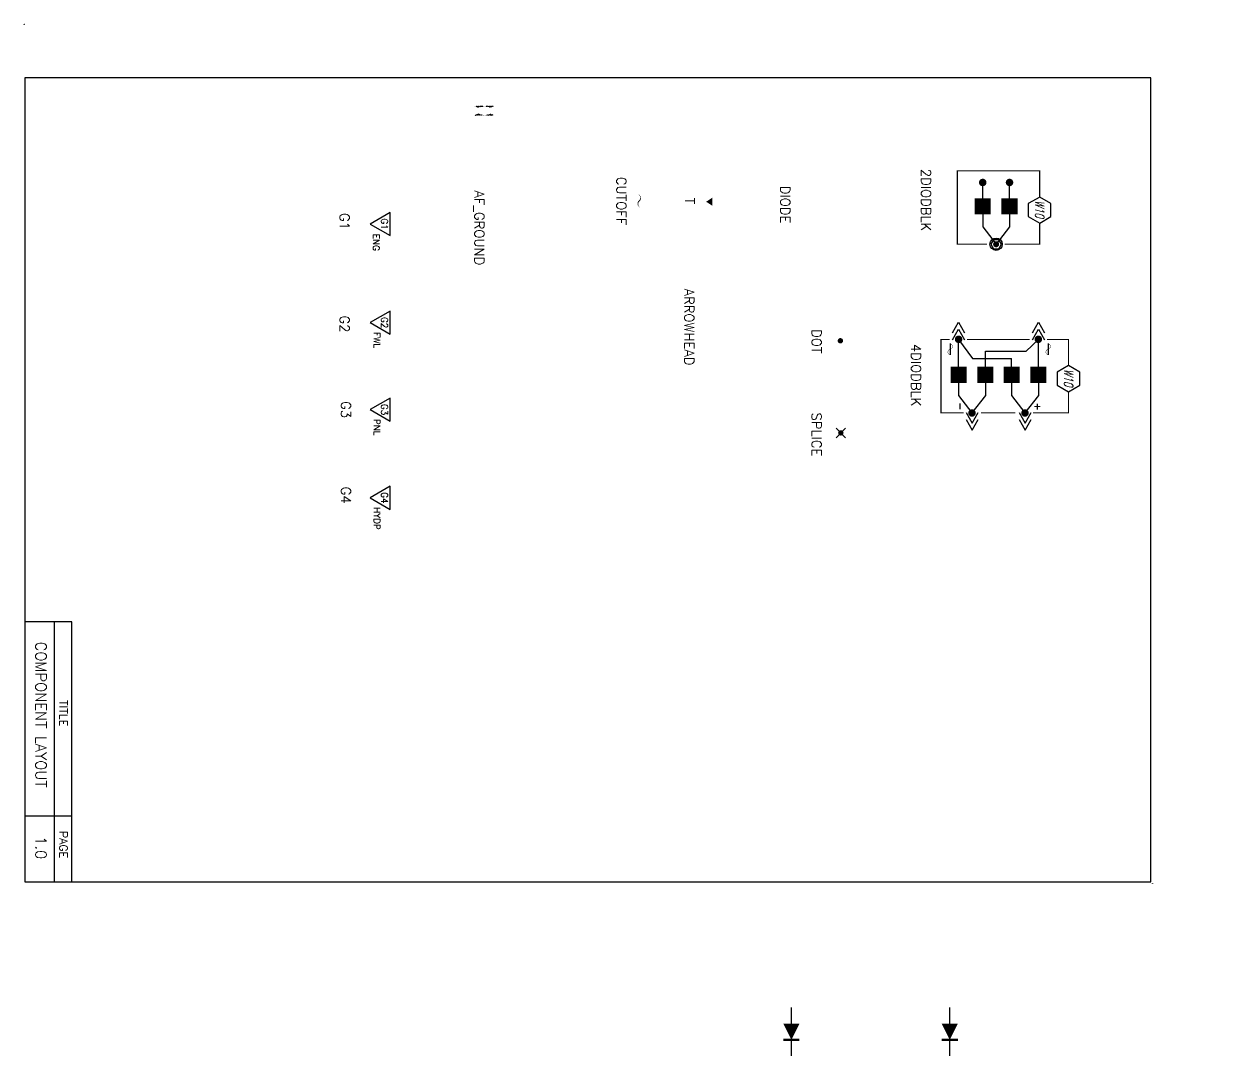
# Model space of a CAD drawing. Extents: x -55 to 73, y -33 to 52.
# Drawn here: x 6.14 to 17.4, y 0.21 to 9.84 of the extents above; entities that cross this region are included whole.
import ezdxf
from ezdxf.enums import TextEntityAlignment as Align

# ---------------------------------------------------------------- set-up
doc = ezdxf.new("R2010")
doc.units = 0
doc.layers.get('0').update_dxf_attribs({"linetype": 'CONTINUOUS'})
doc.styles.get("Standard").update_dxf_attribs({"font": 'romans.shx'})

# ---------------------------------------------------------------- blocks, each defined once
blk = doc.blocks.new('BORDER')
at = {"color": 0}
for p, q in [((0.443, -5.575), (0.005, -5.575)), ((0.281, -8), (0.281, -5.575)), ((0.443, -8), (0.443, -5.575)), ((0.443, -7.385), (0.005, -7.385))]:
    blk.add_line(p, q, dxfattribs=at)
blk.add_lwpolyline([(0.005, -8), (10.505, -8), (10.505, -0.5), (0.005, -0.5)], close=True, dxfattribs=at)
for centre in [(0, 0), (10.52, -8.016)]:
    blk.add_circle(centre, 0.001, dxfattribs=at)
for s, height, p in [('COMPONENT LAYOUT', 0.1, (0.106, -6.44)), ('TITLE', 0.075, (0.328, -6.425)), ('TITLE', 0.075, (0.328, -6.425)), ('PAGE', 0.075, (0.328, -7.651)), ('PAGE', 0.075, (0.328, -7.651)), ('1.0', 0.1, (0.106, -7.681))]:
    blk.add_text(s, height=height, rotation=270, dxfattribs=at).set_placement(p, align=Align.CENTER)
blk = doc.blocks.new('2DIODBLK')
at = {"color": 0}
for p, q in [((-0.43, 0.125), (-0.577, 0.125)), ((-0.279, 0.125), (-0.164, 0.125)), ((-0.164, 0.125), (0, 0)), ((-0.164, -0.125), (0, 0)), ((-0.43, -0.125), (-0.577, -0.125)), ((-0.279, -0.125), (-0.164, -0.125))]:
    blk.add_line(p, q, dxfattribs=at)
for points in [[(-0.38, 0.511), (-0.441, 0.406), (-0.38, 0.3), (-0.258, 0.3), (-0.197, 0.406), (-0.258, 0.511)], [(0.043, 0.025), (0, 0.05), (-0.043, 0.025), (-0.043, -0.025), (0, -0.05), (0.043, -0.025)]]:
    blk.add_lwpolyline(points, close=True, dxfattribs=at)
at = {"color": 0, "const_width": 0.01}
for points in [[(0, -0.086), (0, -0.362), (-0.686, -0.362), (-0.686, 0.406), (-0.441, 0.406)], [(-0.197, 0.406), (0, 0.406), (0, 0.081)]]:
    blk.add_lwpolyline(points, dxfattribs=at)
at = {"color": 0}
for points, const_width in [([(-0.594, 0.125, 1), (-0.559, 0.125, 1)], 0.035), ([(-0.014, 0, 1), (0.014, 0, 1)], 0.028), ([(-0.594, -0.125, 1), (-0.559, -0.125, 1)], 0.035)]:
    blk.add_lwpolyline(points, format="xyb", close=True, dxfattribs=dict(at, const_width=const_width))
for points in [[(-0.279, 0.125, 0.15, 0.15, 0), (-0.302, 0.125, 0, 0.15, 0), (-0.43, 0.125, 0.15, 0.15, 0)], [(-0.279, -0.125, 0.15, 0.15, 0), (-0.302, -0.125, 0, 0.15, 0), (-0.43, -0.125, 0.15, 0.15, 0)]]:
    blk.add_lwpolyline(points, format="xyseb", dxfattribs=at)
blk.add_circle((0, 0), 0.0577, dxfattribs=at)
at = {"color": 0, "oblique": 15, "width": 0.7}
blk.add_text('W10', height=0.0844, dxfattribs=at).set_placement((-0.329, 0.364), align=Align.CENTER)
blk = doc.blocks.new('DOT')
at = {"color": 0, "const_width": 0.025}
blk.add_lwpolyline([(-0.0125, 0, 1), (0.0125, 0, 1)], format="xyb", close=True, dxfattribs=at)
blk = doc.blocks.new('SPLICE')
at = {"color": 0}
for p, q in [((-0.045, -0.045), (0.045, 0.045)), ((0.045, -0.045), (-0.045, 0.045))]:
    blk.add_line(p, q, dxfattribs=at)
blk.add_blockref('DOT', (0, 0), dxfattribs=at)
blk = doc.blocks.new('T')
at = {"color": 0}
blk.add_lwpolyline([(0, 0, 0.075, 0, 0), (0, -0.058, 0, 0, 0)], format="xyseb", dxfattribs=at)
blk = doc.blocks.new('CUTOFF')
at = {"color": 0}
blk.add_lwpolyline([(-0.064, -0.015, 0, 0.01, -0.59188), (0, 0, 0.01, 0, 0.59188), (0.064, 0.015, 0, 0, 0.59188)], format="xyseb", dxfattribs=at)
blk = doc.blocks.new('G1')
at = {"color": 0}
blk.add_lwpolyline([(-0.108, 0), (0, -0.187), (0.108, 0)], close=True, dxfattribs=at)
blk.add_text('G1', height=0.06, dxfattribs=at).set_placement((0, -0.084), align=Align.CENTER)
blk.add_text('ENG', height=0.06, dxfattribs=at).set_placement((0.091, -0.161))
blk = doc.blocks.new('G2')
at = {"color": 0}
blk.add_lwpolyline([(-0.108, 0), (0, -0.187), (0.108, 0)], close=True, dxfattribs=at)
blk.add_text('G2', height=0.06, dxfattribs=at).set_placement((0, -0.084), align=Align.CENTER)
blk.add_text('FWL', height=0.06, dxfattribs=at).set_placement((0.087, -0.154))
blk = doc.blocks.new('G3')
at = {"color": 0}
blk.add_lwpolyline([(-0.108, 0), (0, -0.187), (0.108, 0)], close=True, dxfattribs=at)
blk.add_text('G3', height=0.06, dxfattribs=at).set_placement((0, -0.084), align=Align.CENTER)
blk.add_text('PNL', height=0.06, dxfattribs=at).set_placement((0.087, -0.154))
blk = doc.blocks.new('G4')
at = {"color": 0}
blk.add_lwpolyline([(-0.108, 0), (0, -0.187), (0.108, 0)], close=True, dxfattribs=at)
blk.add_text('G4', height=0.06, dxfattribs=at).set_placement((0, -0.084), align=Align.CENTER)
blk.add_text('HYDP', height=0.06, dxfattribs=at).set_placement((0.087, -0.154))
blk = doc.blocks.new('SPADTERM')
at = {"color": 0}
for p, q in [((0, 0), (-0.098, 0.056)), ((-0.098, -0.056), (0, 0)), ((0.065, 0), (-0.033, 0.056)), ((-0.033, -0.056), (0.065, 0))]:
    blk.add_line(p, q, dxfattribs=at)
blk = doc.blocks.new('4DIODBLK')
at = {"color": 0}
for p, q in [((0.2, 0.09), (0.305, 0.089)), ((0.416, -0.002), (0.16, -0.002)), ((0.269, -0.116), (0.16, -0.002)), ((0.567, -0.002), (0.682, -0.002)), ((0.682, -0.002), (0.846, -0.127)), ((0.269, -0.496), (0.269, -0.116)), ((0.682, -0.252), (0.846, -0.127)), ((0.416, -0.252), (0.339, -0.252)), ((0.339, -0.615), (0.339, -0.252)), ((0.567, -0.252), (0.682, -0.252)), ((0.416, -0.496), (0.269, -0.496)), ((0.567, -0.496), (0.682, -0.496)), ((0.682, -0.496), (0.846, -0.621)), ((0.16, -0.746), (0.339, -0.615)), ((0.682, -0.746), (0.846, -0.621)), ((0.416, -0.746), (0.16, -0.746)), ((0.567, -0.746), (0.682, -0.746)), ((0.2, -0.824), (0.305, -0.825))]:
    blk.add_line(p, q, dxfattribs=at)
blk.add_lwpolyline([(0.466, 0.385), (0.405, 0.279), (0.466, 0.174), (0.588, 0.174), (0.649, 0.279), (0.588, 0.385)], close=True, dxfattribs=at)
at = {"color": 0, "const_width": 0.01}
for points in [[(0.16, 0.079), (0.16, 0.279), (0.405, 0.279)], [(0.649, 0.279), (0.846, 0.279), (0.846, -0.051)], [(0.787, 0.016), (0.787, -0.04)], [(0.16, -0.667), (0.16, -0.082)], [(0.759, -0.012), (0.815, -0.012)], [(0.846, -0.216), (0.846, -0.537)], [(0.846, -0.621), (0.846, -0.627)], [(0.846, -0.699), (0.846, -0.91), (0.16, -0.91), (0.16, -0.828)], [(0.756, -0.733), (0.812, -0.733)]]:
    blk.add_lwpolyline(points, dxfattribs=at)
at = {"color": 0, "const_width": 0.035}
for points in [[(0.142, -0.002, 1), (0.177, -0.002, 1)], [(0.829, -0.127, 1), (0.864, -0.127, 1)], [(0.829, -0.621, 1), (0.864, -0.621, 1)], [(0.142, -0.746, 1), (0.177, -0.746, 1)]]:
    blk.add_lwpolyline(points, format="xyb", close=True, dxfattribs=at)
at = {"color": 0, "const_width": 0.0036}
for points in [[(0.305, 0.089, -0.791418), (0.252, 0.089, 0.791418), (0.2, 0.09, 0.791418)], [(0.305, -0.825, -0.791418), (0.252, -0.824, 0.791418), (0.2, -0.824, 0.791418)]]:
    blk.add_lwpolyline(points, format="xyb", dxfattribs=at)
at = {"color": 0}
for points in [[(0.567, -0.002, 0.15, 0.15, 0), (0.544, -0.002, 0, 0.15, 0), (0.416, -0.002, 0.15, 0.15, 0)], [(0.567, -0.252, 0.15, 0.15, 0), (0.544, -0.252, 0, 0.15, 0), (0.416, -0.252, 0.15, 0.15, 0)], [(0.416, -0.496, 0.15, 0.15, 0), (0.44, -0.496, 0, 0.15, 0), (0.567, -0.496, 0.15, 0.15, 0)], [(0.416, -0.746, 0.15, 0.15, 0), (0.44, -0.746, 0, 0.15, 0), (0.567, -0.746, 0.15, 0.15, 0)]]:
    blk.add_lwpolyline(points, format="xyseb", dxfattribs=at)
at = {"color": 0, "xscale": -1}
for p in [(0.065, 0), (0.065, -0.747)]:
    blk.add_blockref('SPADTERM', p, dxfattribs=at)
at = {"color": 0}
for p in [(0.941, -0.125), (0.941, -0.62)]:
    blk.add_blockref('SPADTERM', p, dxfattribs=at)
at = {"color": 0, "oblique": 15, "width": 0.7}
blk.add_text('W10', height=0.0844, dxfattribs=at).set_placement((0.517, 0.237), align=Align.CENTER)
blk = doc.blocks.new('*X')
at = {"color": 0}
for p, q in [((27.128, -42.253), (27.128, -42.252)), ((27.128, -42.266), (27.13, -42.263)), ((27.128, -42.27), (27.131, -42.267)), ((27.128, -42.275), (27.132, -42.27)), ((27.128, -42.288), (27.136, -42.28)), ((27.128, -42.301), (27.14, -42.289)), ((27.128, -42.306), (27.142, -42.292)), ((27.128, -42.31), (27.144, -42.294)), ((27.128, -42.323), (27.149, -42.302)), ((27.128, -42.337), (27.146, -42.318)), ((27.128, -42.341), (27.144, -42.325)), ((27.128, -42.345), (27.142, -42.331)), ((27.128, -42.359), (27.137, -42.349)), ((27.128, -42.372), (27.134, -42.366)), ((27.128, -42.376), (27.133, -42.371)), ((27.128, -42.381), (27.132, -42.377)), ((27.128, -42.394), (27.13, -42.392)), ((27.128, -42.407), (27.129, -42.406)), ((27.128, -42.412), (27.128, -42.411)), ((27.128, -42.416), (27.128, -42.416)), ((27.128, -42.429), (27.128, -42.429)), ((27.128, -42.443), (27.128, -42.442)), ((27.128, -42.447), (27.128, -42.447)), ((27.128, -42.451), (27.128, -42.451)), ((27.283, -42.309), (27.304, -42.288)), ((27.286, -42.319), (27.304, -42.301)), ((27.288, -42.323), (27.304, -42.306)), ((27.289, -42.326), (27.304, -42.31)), ((27.292, -42.336), (27.304, -42.324)), ((27.294, -42.286), (27.304, -42.275)), ((27.294, -42.347), (27.304, -42.337)), ((27.295, -42.35), (27.304, -42.341)), ((27.296, -42.354), (27.304, -42.346)), ((27.297, -42.278), (27.304, -42.271)), ((27.298, -42.365), (27.304, -42.359)), ((27.3, -42.271), (27.304, -42.266)), ((27.3, -42.376), (27.304, -42.372)), ((27.301, -42.38), (27.304, -42.377)), ((27.301, -42.384), (27.304, -42.381)), ((27.303, -42.396), (27.304, -42.394)), ((27.304, -42.254), (27.304, -42.253)), ((27.304, -42.408), (27.304, -42.408)), ((27.304, -42.412), (27.304, -42.412)), ((27.304, -42.417), (27.304, -42.416)), ((27.304, -42.43), (27.304, -42.43)), ((27.304, -42.443), (27.304, -42.443)), ((27.304, -42.448), (27.304, -42.447)), ((27.304, -42.452), (27.304, -42.452)), ((27.128, -42.465), (27.129, -42.463)), ((27.128, -42.478), (27.13, -42.475)), ((27.128, -42.482), (27.131, -42.479)), ((27.128, -42.487), (27.131, -42.483)), ((27.128, -42.5), (27.133, -42.495)), ((27.128, -42.513), (27.135, -42.506)), ((27.128, -42.518), (27.136, -42.509)), ((27.128, -42.522), (27.137, -42.513)), ((27.128, -42.535), (27.14, -42.524)), ((27.128, -42.549), (27.143, -42.534)), ((27.128, -42.553), (27.144, -42.537)), ((27.128, -42.558), (27.145, -42.541)), ((27.128, -42.571), (27.148, -42.551)), ((27.128, -42.584), (27.146, -42.566)), ((27.128, -42.588), (27.139, -42.577)), ((27.128, -42.593), (27.135, -42.585)), ((27.128, -42.606), (27.13, -42.604)), ((27.128, -42.619), (27.128, -42.619)), ((27.282, -42.558), (27.304, -42.536)), ((27.287, -42.567), (27.304, -42.549)), ((27.288, -42.538), (27.304, -42.522)), ((27.288, -42.569), (27.304, -42.553)), ((27.29, -42.532), (27.304, -42.518)), ((27.29, -42.572), (27.304, -42.558)), ((27.292, -42.526), (27.304, -42.514)), ((27.295, -42.581), (27.304, -42.571)), ((27.296, -42.508), (27.304, -42.5)), ((27.299, -42.492), (27.304, -42.487)), ((27.299, -42.59), (27.304, -42.584)), ((27.3, -42.487), (27.304, -42.483)), ((27.3, -42.593), (27.304, -42.589)), ((27.301, -42.482), (27.304, -42.478)), ((27.301, -42.597), (27.304, -42.593)), ((27.303, -42.467), (27.304, -42.465)), ((27.303, -42.608), (27.304, -42.606)), ((27.304, -42.62), (27.304, -42.62))]:
    blk.add_line(p, q, dxfattribs=at)
blk = doc.blocks.new('ISODIODE')
at = {"color": 0, "xscale": 0.48, "yscale": 0.48, "zscale": 0.48}
blk.add_blockref('*X', (-5.692, 4.948), dxfattribs=at)
blk.add_blockref('*X', (-5.692, 4.948), dxfattribs=at)
blk = doc.blocks.new('DIODE')
at = {"color": 0}
blk.add_line((5.4, 6.6), (5.4, 6.15), dxfattribs=at)
at = {"color": 0, "const_width": 0.02}
blk.add_lwpolyline([(5.475, 6.45), (5.325, 6.45)], dxfattribs=at)
at = {"color": 0}
blk.add_lwpolyline([(5.4, 6.45, 0, 0.15, 0), (5.4, 6.3, 0.15, 0.15, 0)], format="xyseb", dxfattribs=at)
blk = doc.blocks.new('MAC_SRVO')
at = {"color": 0}
for p, q in [((0.734, 0.604), (0.734, -2.491)), ((0.885, 0.604), (0.734, 0.604)), ((1.903, 0.513), (1.455, 0.513)), ((1.455, 0.513), (1.455, 0)), ((1.903, 0.341), (1.903, 0.513)), ((1.828, 0.304), (1.903, 0.341)), ((1.752, 0.29), (1.752, 0.109)), ((1.978, 0.229), (1.828, 0.304)), ((1.828, 0.154), (1.978, 0.229)), ((1.828, 0.154), (1.978, 0.079)), ((0, 0), (0.098, 0.056)), ((0.098, -0.056), (0, 0)), ((0.065, 0), (0.163, 0.056)), ((0.163, -0.056), (0.065, 0)), ((0.247, 0), (0.065, 0)), ((0.734, 0), (0.459, 0)), ((1.455, 0), (0.885, 0)), ((1.603, 0.004), (1.603, -0.15)), ((1.716, 0.004), (1.603, 0.004)), ((1.978, 0.079), (1.828, 0.004)), ((1.828, 0.004), (1.978, -0.071)), ((0, -0.15), (0.098, -0.094)), ((0.065, -0.15), (0.163, -0.094)), ((1.978, -0.071), (1.828, -0.146)), ((0.098, -0.206), (0, -0.15)), ((0.163, -0.206), (0.065, -0.15)), ((0.247, -0.15), (0.065, -0.15)), ((0.734, -0.15), (0.448, -0.15)), ((1.603, -0.15), (0.885, -0.15)), ((1.828, -0.146), (1.903, -0.184)), ((1.903, -0.184), (1.903, -0.3)), ((0, -0.3), (0.098, -0.244)), ((0.098, -0.356), (0, -0.3)), ((0.065, -0.3), (0.163, -0.244)), ((0.163, -0.356), (0.065, -0.3)), ((0.251, -0.3), (0.065, -0.3)), ((0.734, -0.3), (0.446, -0.3)), ((1.903, -0.3), (0.885, -0.3)), ((1.77, -0.485), (1.187, -0.485)), ((1.469, -0.801), (1.469, -0.574)), ((0.969, -0.695), (0.969, -1.873)), ((1.219, -0.695), (0.969, -0.695)), ((1.219, -0.695), (1.069, -0.815)), ((1.333, -0.695), (1.219, -0.695)), ((1.333, -0.734), (1.333, -0.695)), ((1.069, -0.815), (1.069, -1.108)), ((1.636, -0.845), (1.713, -0.845)), ((1.698, -0.845), (1.835, -0.986)), ((1.698, -0.845), (1.985, -0.845)), ((1.985, -0.845), (1.985, -1.258)), ((1.835, -0.986), (1.835, -1.108)), ((1.835, -1.108), (1.069, -1.108)), ((1.137, -1.587), (1.137, -1.258)), ((1.985, -1.258), (1.137, -1.258)), ((1.23, -1.537), (1.23, -1.637)), ((1.326, -1.537), (1.23, -1.537)), ((1.784, -1.537), (1.689, -1.537)), ((1.784, -1.537), (1.784, -1.637)), ((1.23, -1.587), (1.137, -1.587)), ((1.326, -1.637), (1.23, -1.637)), ((1.784, -1.637), (1.689, -1.637)), ((1.784, -1.587), (1.985, -1.587)), ((1.985, -1.587), (1.985, -2.322)), ((-0.075, -1.874), (0.023, -1.818)), ((0.023, -1.931), (-0.075, -1.874)), ((-0.01, -1.874), (0.088, -1.818)), ((0.088, -1.931), (-0.01, -1.874)), ((-0.01, -1.874), (0.06, -1.874)), ((0.734, -1.873), (0.262, -1.873)), ((0.969, -1.873), (0.885, -1.873)), ((1.77, -1.962), (1.187, -1.962)), ((-0.075, -2.174), (0.023, -2.118)), ((-0.01, -2.174), (0.088, -2.118)), ((1.469, -2.278), (1.469, -2.046)), ((0.023, -2.231), (-0.075, -2.174)), ((0.088, -2.231), (-0.01, -2.174)), ((-0.01, -2.174), (0.06, -2.174)), ((0.734, -2.173), (0.262, -2.173)), ((0.885, -2.173), (1.219, -2.173)), ((1.219, -2.173), (0.885, -2.173)), ((1.219, -2.173), (1.069, -2.292)), ((1.333, -2.173), (1.219, -2.173)), ((1.333, -2.211), (1.333, -2.173)), ((1.069, -2.292), (1.069, -2.585)), ((1.636, -2.322), (1.713, -2.322)), ((1.698, -2.322), (1.985, -2.322)), ((1.698, -2.322), (1.835, -2.463)), ((1.835, -2.463), (1.835, -2.585)), ((0.885, -2.491), (0.734, -2.491)), ((1.835, -2.585), (1.069, -2.585))]:
    blk.add_line(p, q, dxfattribs=at)
at = {"color": 0, "const_width": 0.006}
for points in [[(1.128, 0.786), (0.945, 0.786, 0.414214), (0.885, 0.726), (0.885, -2.636, 0.414214), (0.945, -2.696), (2.008, -2.696, 0.414214), (2.068, -2.636), (2.068, 0.726, 0.414214), (2.008, 0.786)], [(2.008, 0.786), (1.072, 0.786, 0.086864)]]:
    blk.add_lwpolyline(points, format="xyb", dxfattribs=at)
at = {"color": 0}
for points in [[(1.752, 0.393, 0, 0.07, 0), (1.752, 0.29, 0.07, 0.07, 0)], [(1.469, -0.637, 0, 0.07, 0), (1.469, -0.534, 0.07, 0.07, 0)], [(1.333, -0.734, 0.05, 0, 0), (1.333, -0.777, 0, 0, 0)], [(1.469, -2.111, 0, 0.07, 0), (1.469, -2.009, 0.07, 0.07, 0)], [(1.333, -2.211, 0.05, 0, 0), (1.333, -2.254, 0, 0, 0)]]:
    blk.add_lwpolyline(points, format="xyseb", dxfattribs=at)
for points, const_width in [([(1.234, -0.695, -1), (1.204, -0.695, -1)], 0.03), ([(1.644, -0.851, -1), (1.627, -0.84, -1)], 0.02), ([(1.713, -0.845, -1), (1.683, -0.845, -1)], 0.03), ([(1.234, -2.173, -1), (1.204, -2.173, -1)], 0.03), ([(1.644, -2.328, -1), (1.627, -2.317, -1)], 0.02), ([(1.713, -2.322, -1), (1.683, -2.322, -1)], 0.03)]:
    blk.add_lwpolyline(points, format="xyb", close=True, dxfattribs=dict(at, const_width=const_width))
at = {"color": 0, "const_width": 0.011}
for points in [[(1.424, -0.612), (1.219, -0.612), (1.219, -0.637)], [(1.698, -0.789), (1.698, -0.612), (1.541, -0.612)], [(1.698, -0.898), (1.698, -0.956), (1.219, -0.956), (1.219, -0.757)], [(1.636, -0.845), (1.301, -0.777)], [(1.424, -2.089), (1.219, -2.089), (1.219, -2.114)], [(1.698, -2.266), (1.698, -2.089), (1.541, -2.089)], [(1.698, -2.375), (1.698, -2.433), (1.219, -2.433), (1.219, -2.234)], [(1.636, -2.322), (1.301, -2.254)]]:
    blk.add_lwpolyline(points, dxfattribs=at)
at = {"color": 0}
blk.add_circle((1.507, -1.587), 0.189, dxfattribs=at)
for points in [[(1.828, 0.004), (1.716, -0.034), (1.716, 0.041), (1.828, 0.004)], [(1.716, -0.034), (1.828, 0.004), (1.716, 0.041)]]:
    blk.add_solid(points, dxfattribs=at)
at = {"color": 0, "rotation": 270}
for p in [(1.52, -1.108), (1.52, -2.585)]:
    blk.add_blockref('DIODE', p, dxfattribs=at)
at = {"color": 0}
for s, p in [('ACTUATOR', (1.08, 0.381)), ('ROLL TRIM', (1.176, 0.381)), ('RET', (1.652, 0.173))]:
    blk.add_text(s, height=0.06, rotation=270, dxfattribs=at).set_placement(p, align=Align.CENTER)
for s, p in [('ORN', (0.258, -0.032)), ('GRN', (0.258, -0.182)), ('BLU', (0.258, -0.332)), ('WHT', (0.07, -1.911)), ('WHT', (0.07, -2.211))]:
    blk.add_text(s, height=0.06, dxfattribs=at).set_placement(p)
for s, height, p in [('5K', 0.06, (1.716, -0.173)), ('EXTEND LIMIT', 0.06, (1.481, -0.468)), ('PM', 0.1, (1.503, -1.636)), ('RETRACT LIMIT', 0.06, (1.481, -1.933))]:
    blk.add_text(s, height=height, dxfattribs=at).set_placement(p, align=Align.CENTER)

msp = doc.modelspace()

# ---------------------------------------------------------------- block references
at = {"color": 0, "rotation": 270}
for name, p in [('ISODIODE', (25.846, 16.402)), ('2DIODBLK', (15.199, 7.783)), ('MAC_SRVO', (21.275, 8.333)), ('CUTOFF', (11.871, 8.187)), ('T', (12.553, 8.18)), ('G1', (9.55, 7.972)), ('G2', (9.55, 7.052)), ('4DIODBLK', (15.595, 7.056)), ('DOT', (13.747, 6.883)), ('G3', (9.55, 6.241)), ('SPLICE', (13.751, 6.024)), ('G4', (9.55, 5.418))]:
    msp.add_blockref(name, p, dxfattribs=at)
at = {"color": 0}
msp.add_blockref('BORDER', (6.137, 9.835), dxfattribs=at)

# ---------------------------------------------------------------- texts
for s, p in [('2DIODBLK', (14.501, 8.196)), ('CUTOFF', (11.66, 8.187)), ('AF_GROUND', (10.336, 7.936)), ('DIODE', (13.188, 8.154)), ('T', (12.298, 8.187)), ('G1', (9.079, 7.996)), ('ARROWHEAD', (12.292, 7.011)), ('G2', (9.079, 7.04)), ('DOT', (13.48, 6.878)), ('4DIODBLK', (14.408, 6.563)), ('G3', (9.091, 6.241)), ('SPLICE', (13.48, 6.009)), ('G4', (9.091, 5.443))]:
    msp.add_text(s, height=0.09, rotation=270, dxfattribs=at).set_placement(p, align=Align.CENTER)

doc.saveas('drawing.dxf')
